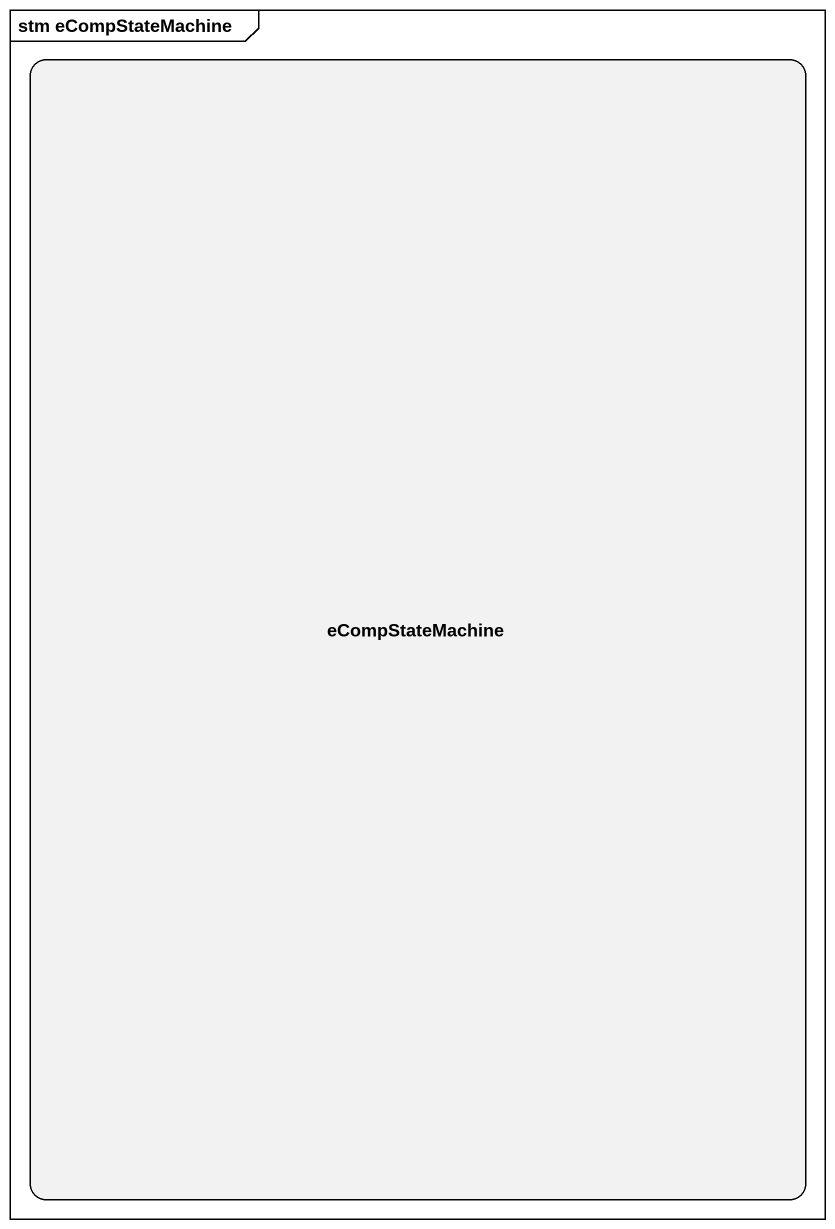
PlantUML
@startuml
mainframe stm eCompStateMachine
hide empty description
state eCompStateMachine
@enduml
